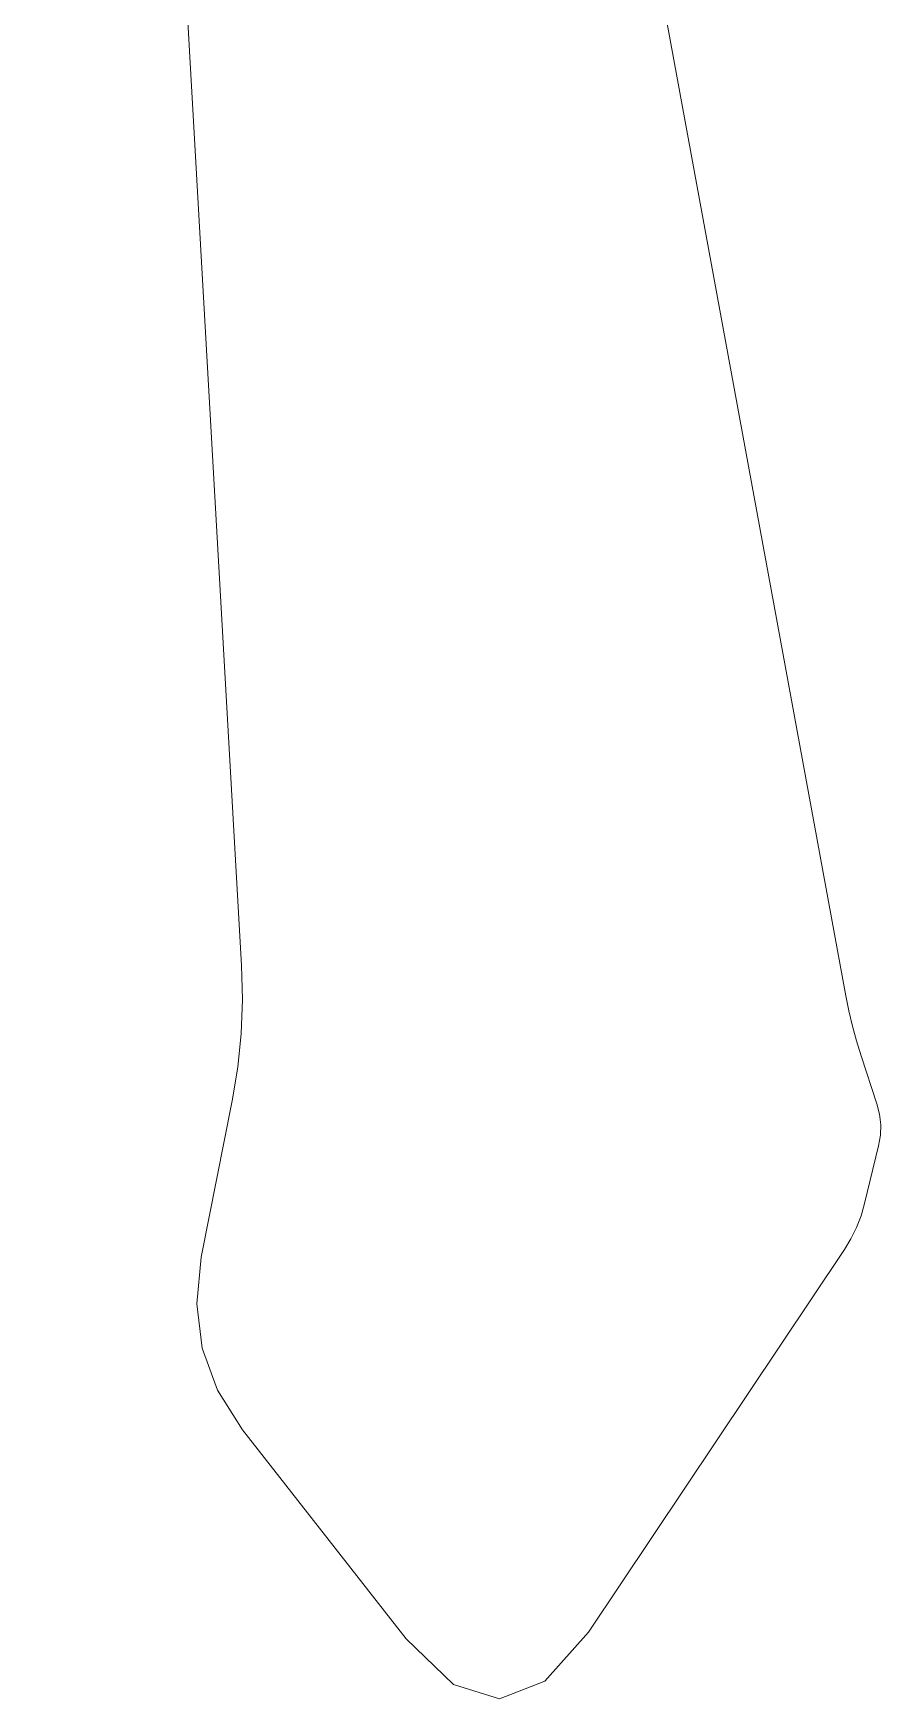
# Model space of a CAD drawing. Extents: x 2498567 to 2501210, y 7092229 to 7094464.
# Drawn here: x 2499026.65 to 2499027.159, y 7093303.762 to 7093304.763 of the extents above; entities that cross this region are included whole.
import ezdxf

# ---------------------------------------------------------------- set-up
doc = ezdxf.new("R2010")
doc.units = 0
doc.header["$MEASUREMENT"] = 0
doc.linetypes.add('DGN Style 5', pattern=[531.948115, 227.977763, -303.970351])
doc.layers.add('Level 35', color=254, linetype='Continuous', lineweight=0)

msp = doc.modelspace()

# ---------------------------------------------------------------- linework, layer by layer
at = {"layer": 'Level 35', "color": 35, "linetype": 'DGN Style 5', "lineweight": 0, "flags": 128}
msp.add_lwpolyline([(2499026.7676, 7093306.2046), (2499027.1385, 7093304.1847), (2499027.1403, 7093304.1756), (2499027.1425, 7093304.1665), (2499027.1449, 7093304.1576), (2499027.1477, 7093304.1486), (2499027.1572, 7093304.1197), (2499027.1588, 7093304.1135), (2499027.1595, 7093304.1072), (2499027.1593, 7093304.1009), (2499027.1582, 7093304.0946), (2499027.1498, 7093304.0598), (2499027.1477, 7093304.0525), (2499027.1449, 7093304.0455), (2499027.1416, 7093304.0387), (2499027.1377, 7093304.0322), (2499026.9839, 7093303.8021), (2499026.9576, 7093303.7727), (2499026.9305, 7093303.7622), (2499026.9028, 7093303.7707), (2499026.8744, 7093303.7981), (2499026.7761, 7093303.9238), (2499026.761, 7093303.9476), (2499026.7518, 7093303.9729), (2499026.7486, 7093303.9995), (2499026.7513, 7093304.0276), (2499026.7699, 7093304.1216), (2499026.7732, 7093304.1418), (2499026.7753, 7093304.1621), (2499026.776, 7093304.1825), (2499026.7755, 7093304.2029), (2499026.662, 7093306.192), (2499026.6504, 7093306.5124), (2499026.6641, 7093306.6214), (2499026.7031, 7093306.5188), (2499026.7676, 7093306.2046)], dxfattribs=at)

doc.saveas('drawing.dxf')
